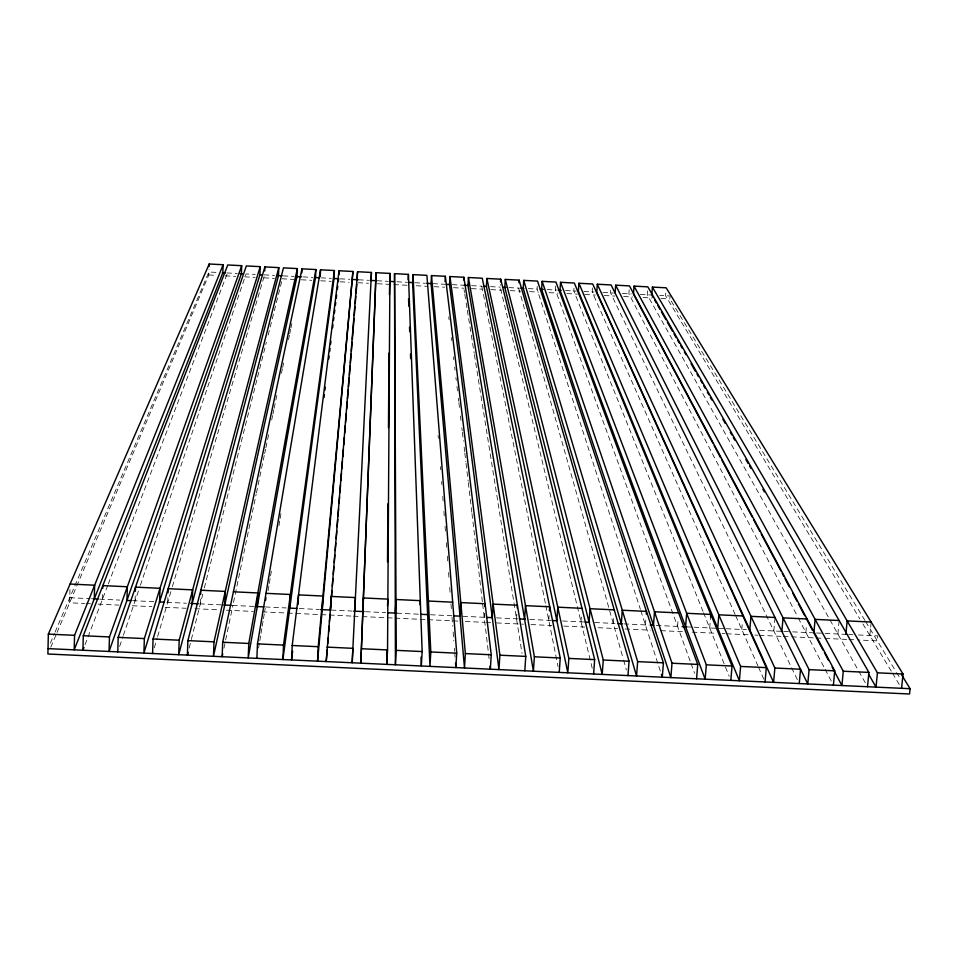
<?xml version="1.0" encoding="UTF-8"?>
<svg xmlns="http://www.w3.org/2000/svg" width="958" height="958" viewBox="0 0 958 958"><rect width="100%" height="100%" fill="white"/><g stroke="black" fill="none" stroke-linecap="round" stroke-linejoin="round"><path stroke-width="0.72" stroke-dasharray="4.79 3.59" d="M69.958 589.517L69.647 602.786L84.579 603.492M102.446 599.265L102.638 592.427M135.102 600.798L135.353 592.607M167.734 602.342L167.949 595.517M57.061 632.436L208.796 274.982L209 269.342M200.318 603.887L200.521 598.427M592.212 668.193L500.196 287.149L500.363 284.49M484.221 617.287L484.473 613.228M537.187 286.406L537.019 289.065L640.363 609.252M516.518 618.82L516.877 613.395M555.676 286.047L555.412 290.023L690.574 662.241M548.79 620.341L549.245 613.563M573.974 288.322L573.794 290.981L702.98 611.3M592.439 287.951L592.164 291.927L735.109 614.425M581.027 621.862L581.602 613.743M610.725 290.238L610.533 292.885L790.973 666.457M629.178 289.867L628.879 293.843L797.571 616.605M613.24 623.383L613.839 615.264M647.524 290.825L647.225 294.789L858.105 670.001M665.762 293.1L665.57 295.747L859.817 618.844M864.954 620.461L669.917 298.932L670.145 295.986L659.703 295.435M645.417 624.903L646.039 616.796M677.569 626.424L678.216 618.317M709.686 627.945L710.585 617.132M741.779 629.454L742.474 621.359M773.836 630.975L775.034 617.479M805.87 632.484L806.612 624.4M837.867 633.992L839.016 621.874M869.84 635.501L871.026 623.383M258.576 648.063L259.558 642.183M259.798 640.722L260.78 634.843M261.019 633.382L262.001 627.514M262.241 626.041L263.222 620.173M263.462 618.7L264.444 612.833M264.683 611.36L265.174 608.426M268.12 590.727L269.102 584.811M269.342 583.338L270.324 577.434M270.575 575.962L271.557 570.058M278.922 525.774L279.904 519.871M280.143 518.398L281.125 512.482M223.944 648.171L232.89 605.42M233.501 602.498L256.109 494.424M256.421 492.975L264.36 455.002M264.671 453.541L265.582 449.158M265.893 447.697L269.246 431.627M271.701 419.951L272.611 415.568M272.922 414.107L273.832 409.725M274.144 408.264L277.509 392.205M281.472 373.213L282.394 368.83M282.694 367.369L283.616 362.986M288.502 339.623L289.424 335.24M289.723 333.779L290.645 329.396M290.945 327.947L291.867 323.565M189.193 647.991L190.989 640.878M191.349 639.453L203.97 589.433M204.329 587.984L257.223 378.458M257.582 377.021L266.336 342.329M268.168 335.108L281.664 281.64M154.286 647.8L157.22 637.86M157.639 636.435L171.961 588.044M172.38 586.619L264.157 276.335M119.654 646.351L122.923 636.687M123.39 635.31L139.904 586.655M140.383 585.242L246.038 273.94L255.175 274.407M85.022 644.734L107.799 585.314M108.326 583.925L227.477 272.97M50.762 647.273L56.486 633.789M50.367 643.117L54.486 633.489M55.073 632.112L208.904 272L217.861 272.467M69.766 597.72L89.956 598.666M91.393 598.738L94.279 598.87M99.644 599.133L119.738 600.079M132.503 600.678L153.819 601.684M166.848 602.307L186.427 603.229M199.719 603.851L223.31 604.965M232.578 605.408L257.283 606.57M265.414 606.953L286.346 607.947M299.351 608.558L319.409 609.504M331.157 610.066L352.065 611.048M365.513 611.683L385.715 612.641M396.875 613.168L419.532 614.234M430.477 614.749L452.14 615.778M462.834 616.281L484.999 617.323M496.579 617.874L517.859 618.88M529.81 619.443L550.718 620.437M562.538 620.988L583.578 621.981M594.762 622.508L614.94 623.466M623.909 623.886L649.296 625.095M656.29 625.418L680.671 626.568M686.646 626.855L692.682 627.143M694.095 627.203L718.009 628.34M719.123 628.388L725.481 628.688M726.2 628.723L746.39 629.669M759.694 630.304L782.231 631.37M783.728 631.442L791.2 631.789M792.685 631.861L815.09 632.915M816.587 632.987L823.748 633.334M825.161 633.394L847.95 634.471M848.68 634.507L852.919 634.711M858.404 634.962L877.827 635.884L877.336 640.878L857.925 639.956M86.064 603.564L90.543 603.768M98.015 604.127L118.912 605.109M132.348 605.743L151.759 606.654M165.195 607.288L186.091 608.282M195.049 608.701L218.939 609.827M226.411 610.174L253.283 611.444M262.241 611.863L286.119 613M287.616 613.06L327.923 614.964M329.42 615.036L351.814 616.09M353.31 616.162L360.771 616.521M362.268 616.581L393.618 618.066M395.115 618.138L426.466 619.61M427.951 619.682L459.313 621.167M465.277 621.443L484.688 622.353M486.185 622.425L490.664 622.64M496.627 622.928L523.499 624.185M530.971 624.544L551.868 625.526M563.819 626.089L584.715 627.071M598.151 627.706L617.563 628.628M625.023 628.975L650.41 630.172M660.852 630.663L683.258 631.717M692.215 632.148L716.093 633.274M722.069 633.549L725.05 633.693M726.547 633.765L748.94 634.819M754.916 635.106L757.898 635.238M759.395 635.31L781.788 636.375M783.285 636.435L814.635 637.92M816.12 637.992L823.593 638.339M825.077 638.411L847.483 639.465M848.968 639.537L856.44 639.884M226.818 272.934L237.273 273.485M264.133 274.874L274.587 275.425M283.113 275.868L293.986 276.431M302.944 276.898L312.751 277.401M320.858 277.82L331.312 278.371M340.054 278.826L349.766 279.329M358.555 279.784L368.626 280.311M377.045 280.742L388.134 281.329M396.911 281.784L407.437 282.323M414.898 282.718L425.352 283.257M432.812 283.64L444.907 284.275M452.212 284.658L464.151 285.28M471.623 285.664L482.066 286.202M490.532 286.646L500.196 287.149M508.938 287.604L519.392 288.142M528.337 288.609L537.294 289.077M547.138 289.591L556.706 290.082M565.519 290.549L576.105 291.1M583.901 291.495L594.02 292.022M602.977 292.489L613.419 293.04M622.377 293.495L631.334 293.962M640.291 294.429L650.745 294.98M208.796 274.982L216.268 275.365M225.214 275.832L235.668 276.371M244.613 276.838L255.067 277.377M264.013 277.844L274.467 278.383M281.927 278.778L293.867 279.401M301.327 279.784L311.769 280.323M320.726 280.79L331.169 281.329M340.126 281.796L349.083 282.263M358.029 282.73L368.483 283.269M377.428 283.736L392.349 284.514M393.846 284.586L407.282 285.28M416.227 285.747L426.681 286.298M434.142 286.682L444.584 287.22M453.541 287.687L463.983 288.226M471.444 288.621L481.886 289.16M490.843 289.627L501.285 290.166M510.243 290.633L520.697 291.172M529.642 291.639L538.6 292.106M549.042 292.645L557.999 293.112M566.956 293.579L577.399 294.118M584.859 294.513L595.301 295.052M604.259 295.519L614.701 296.058M623.658 296.525L632.615 296.992M643.058 297.531L652.015 297.998M660.972 298.465L669.917 298.932M865.733 621.742L895.754 671.235M896.52 672.492L900.352 678.827M862.907 623.969L891.754 671.965M892.509 673.223L900.077 685.796M858.823 671.295L866.056 684.156M798.265 617.934L824.443 668.025M825.125 669.343L832.011 682.503M791.607 667.774L797.331 679.605M735.72 615.79L757.886 665.81M758.485 667.151L763.849 679.27M703.531 612.689L729.158 676.228M691.077 663.619L694.574 673.27M640.818 610.677L660.924 672.947M518.613 288.107L623.191 658.661M623.586 660.062L626.376 669.941M481.778 286.191L545.557 604.223M545.844 605.684L558.071 666.612M464.055 289.663L464.522 292.609M464.762 294.094L465.935 301.471M466.163 302.944L467.109 308.847M467.348 310.32L474.174 353.131M474.402 354.604L522.038 653.464M448.751 316.835L449.098 319.792M451.194 337.551L451.541 340.521M453.469 356.795L453.817 359.753M454.691 367.154L455.038 370.123M455.912 377.524L456.259 380.482M456.966 386.397L457.481 390.84M458.355 398.241L458.702 401.198M458.882 402.683L459.756 410.084M460.451 416L460.978 420.442M461.852 427.843L462.199 430.801M462.379 432.286L463.421 441.159M464.127 447.087L464.654 451.529M464.822 453.002L465.875 461.888M466.043 463.361L468.151 481.12M468.318 482.604L471.815 512.207M471.995 513.692L482.473 602.486M482.652 603.971L489.119 658.805M438.093 435.375L438.321 438.357M440.488 466.69L440.716 469.671M441.626 481.599L441.854 484.568M442.764 496.495L443.111 500.974M443.901 511.404L444.249 515.883M445.051 526.313L445.506 532.277M446.308 542.719L446.644 547.186M447.326 556.131L447.901 563.591M448.584 572.537L449.039 578.5M449.721 587.446L450.296 594.894M450.979 603.839L451.434 609.803M452.008 617.251L452.691 626.125M453.134 632.052L453.817 640.938M454.379 648.338L454.607 651.296M454.727 652.781L455.062 657.224"/><path stroke-width="1.44" d="M386.876 649.608L386.781 664.373L387.547 649.943L389.93 273.413L376.063 272.695L360.831 663.164L376.063 272.695M387.511 561.963L387.93 503.764M388.469 427.651L389.008 353.035M389.427 294.825L389.93 273.413M223.13 264.719L74.556 635.322L74.197 649.835L222.831 272.731L223.13 264.719L209.191 264.001L48.343 634.1L47.9 654.003L909.561 693.999L910.1 688.706L901.646 674.863M241.703 265.689L109.463 636.95L109.068 651.464L241.392 273.689L241.703 265.689L227.776 264.971L83.286 635.729L82.915 650.242L83.969 647.488M94.279 598.87L94.638 585.206L70.09 584.045M102.745 588.332L102.817 585.601L127.342 586.763L126.947 600.415M117.774 651.871L118.193 637.357L246.35 265.929L260.265 266.659L259.941 274.659L143.904 653.081L144.347 638.579L260.265 266.659M135.389 591.242L135.521 587.146L160.022 588.308L159.579 601.959M152.597 653.488L153.064 638.986L264.911 266.899L278.814 267.629L278.479 275.629L178.703 654.697L179.194 640.207L278.814 267.629M168.045 592.798L168.177 588.703L192.654 589.865L192.175 603.504M297.363 268.587L214.005 641.836L213.466 656.314L297.016 276.587L297.363 268.587L283.46 267.869L187.9 640.615L187.397 655.104L188.115 652.254M209.095 266.671L209.191 264.001M200.665 594.343L200.809 590.248L225.274 591.409L224.747 605.037M315.901 269.557L248.781 643.465L248.194 657.93L315.529 277.545L315.901 269.557L301.998 268.839L222.699 642.243L222.148 656.721L222.747 653.871M264.743 270.898L264.911 266.899M257.283 606.57L257.846 592.954L233.417 591.793M256.876 658.338L257.474 643.872L320.523 269.797L334.414 270.527L334.043 278.515L282.897 659.547L283.52 645.081L334.414 270.527M265.701 600.151L265.821 597.421M301.818 272.826L301.998 268.839M289.795 608.114L290.394 594.499L265.989 593.337M352.939 271.485L318.236 646.698L317.553 661.152L352.939 271.485L339.048 270.767L292.202 645.488L291.555 659.942L292.645 651.129M298.106 604.414L298.537 594.882L322.918 596.044L322.271 609.647M320.223 276.455L320.523 269.797M338.857 274.754L339.048 270.767M326.906 647.105L352.903 648.327L352.185 662.768L371.441 272.455L357.562 271.725L326.211 661.559L327.169 649.775M357.166 279.712L357.562 271.725M371.033 280.431L371.441 272.455M354.723 611.18L355.406 597.576L331.049 596.427L330.39 610.03L330.989 602.582M362.831 611.563L363.525 597.96L387.87 599.121L387.511 605.911M394.552 273.653L395.414 664.78L396.205 650.35L394.552 273.653L408.419 274.383L422.155 651.56L421.328 665.978L421.029 657.104M408.132 279.7L408.419 274.383M413.03 274.623L412.611 282.598L429.962 666.385L430.801 651.955L413.03 274.623L426.885 275.341L456.715 653.176L455.852 667.582L455.517 663.14M395.247 613.084L395.977 599.504L420.299 600.654L420.071 604.726M431.507 275.581L431.064 283.556L464.486 667.989L465.36 653.572L431.507 275.581L445.35 276.299L491.25 654.781L490.352 669.187L489.993 666.217M445.051 281.616L445.35 276.299M427.627 614.617L428.394 601.037L452.691 602.199M449.973 276.539L449.518 284.514L498.962 669.594L499.884 655.188L449.973 276.539L463.816 277.269L525.762 656.398L524.804 670.792M463.66 279.916L463.816 277.269M468.426 277.509L467.959 285.472L533.414 671.187L534.372 656.793L468.426 277.509L482.257 278.227L560.226 658.002L559.232 672.384M459.984 616.15L460.786 602.582L485.059 603.732L484.892 606.438M486.868 278.467L486.389 286.43L567.831 672.791L568.836 658.409L486.868 278.467L500.687 279.185L594.655 659.607L593.613 673.989M500.531 281.844L500.687 279.185M505.297 279.425L504.806 287.388L602.211 674.384L603.265 660.014L505.297 279.425L519.116 280.143L629.059 661.224L627.969 675.582M492.304 617.67L493.154 604.115L517.404 605.264L517.224 607.971M518.949 282.802L519.116 280.143M523.727 280.383L523.212 288.346L636.555 675.989L637.645 661.619L523.727 280.383L537.534 281.101L663.427 662.828L662.289 677.186L661.379 674.36M542.132 281.341L541.617 289.304L670.863 677.581L672.001 663.223L542.132 281.341L555.939 282.071L697.747 664.421L696.574 678.779M524.589 619.203L525.487 605.648L549.712 606.797L549.437 610.857M560.538 282.311L560.011 290.262L705.148 679.174L706.333 664.828L560.538 282.311L574.333 283.029L732.044 666.026L730.822 680.372M578.931 283.269L578.393 291.208L739.384 680.767L740.618 666.433L578.931 283.269L592.727 283.987L766.316 667.63L765.047 681.964M556.849 620.724L557.784 607.18L581.985 608.33M597.313 284.227L596.762 292.166L773.597 682.359L774.878 668.025L597.313 284.227L611.096 284.945L807.774 683.94L809.091 669.63L615.695 285.173L629.466 285.891L834.741 670.828L833.388 685.138M589.086 622.245L590.056 608.713L614.234 609.851M615.12 293.124L615.695 285.173M867.505 686.718L868.894 672.42L647.824 286.849L634.052 286.131L633.477 294.082L712.788 443.039M621.287 623.766L622.293 610.234L646.458 611.384L646.243 614.09M901.586 688.311L903.023 674.013L666.169 287.807L652.41 287.089L651.811 295.028L653.296 297.627M653.452 625.287L654.506 611.767L678.647 612.904M327.648 643.884L328.127 638.004M328.606 632.112L329.073 626.221M329.432 621.802L330.031 614.449M331.48 596.63L331.959 590.679M332.318 586.224L332.929 578.776M333.288 574.321L333.887 566.873M334.246 562.418L334.857 554.969M335.216 550.515L335.815 543.066M336.186 538.612L336.785 531.163M337.144 526.708L337.755 519.26M337.994 516.29L338.593 508.854M339.072 502.902L339.563 496.951M339.922 492.484L340.521 485.047M340.88 480.581L341.491 473.144M341.85 468.678L342.449 461.241M342.82 456.774L343.419 449.338M343.778 444.871L344.389 437.435M344.748 432.968L345.347 425.532M345.587 422.55L346.317 413.628M346.676 409.162L347.275 401.725M347.514 398.744L348.245 389.822M348.484 386.84L349.203 377.919M349.454 374.937L350.173 366.016M350.412 363.034L351.143 354.113M351.382 351.131L352.101 342.21M352.34 339.228L354.029 318.403M354.28 315.421L354.999 306.5M355.238 303.518L355.837 296.082M356.089 293.1L356.807 284.179M685.593 626.807L686.682 613.288L710.8 614.437L710.585 617.132M717.71 628.316L718.835 614.82L742.929 615.958M749.791 629.837L750.964 616.341L775.034 617.479M781.848 631.346L783.057 617.862L807.103 619M799.235 683.545L800.541 669.223L774.878 668.025M845.866 634.376L847.147 620.904L871.157 622.041M634.052 286.131L843.28 671.223L841.914 685.533L832.095 667.103M652.41 287.089L877.432 672.815L876.019 687.114L868.666 674.252M323.984 397.582L324.355 394.612M324.906 390.146L325.277 387.176M328.762 358.963L329.121 355.993M329.672 351.538L330.043 348.556M330.594 344.102L330.965 341.132M332.618 327.768L332.977 324.798M333.528 320.343L333.899 317.373M334.45 312.919L334.821 309.949M335.372 305.482L335.731 302.512M336.282 298.058L336.653 295.088M337.384 289.148L337.755 286.179M338.306 281.724L338.677 278.754L334.294 278.527M93.668 598.846L98.147 599.061M126.528 600.403L131.007 600.606M159.387 601.947L163.866 602.163M190.75 603.432L198.222 603.779M223.609 604.989L231.082 605.336M256.469 606.534L263.941 606.893M289.328 608.091L296.8 608.438M320.702 609.563L329.66 609.995M353.562 611.12L364.016 611.611M387.918 612.749L396.875 613.168M420.778 614.294L428.238 614.653M453.637 615.85L459.612 616.126M486.496 617.395L492.472 617.682M519.356 618.952L525.331 619.239M552.215 620.509L556.694 620.712M585.075 622.053L589.553 622.269M617.934 623.61L622.413 623.814M650.793 625.155L653.775 625.299M682.156 626.64L686.646 626.855M48.343 634.1L74.556 635.322M83.286 635.729L109.463 636.95M118.193 637.357L144.347 638.579M153.064 638.986L179.194 640.207M187.9 640.615L214.005 641.836M222.699 642.243L248.781 643.465M257.474 643.872L283.52 645.081M292.202 645.488L318.236 646.698M361.573 648.722L387.547 649.943M396.205 650.35L422.155 651.56M430.801 651.955L456.715 653.176M465.36 653.572L491.25 654.781M499.884 655.188L525.762 656.398M534.372 656.793L560.226 658.002M568.836 658.409L594.655 659.607M603.265 660.014L629.059 661.224M637.645 661.619L663.427 662.828M672.001 663.223L697.747 664.421M706.333 664.828L732.044 666.026M740.618 666.433L766.316 667.63M809.091 669.63L834.741 670.828M843.28 671.223L868.894 672.42M877.432 672.815L903.023 674.013M48.02 648.626L910.1 688.706M839.136 620.521L815.114 619.383L813.869 632.867L822.982 649.979M222.34 272.707L225.322 272.862M240.254 273.641L243.236 273.784M259.654 274.647L262.648 274.802M277.569 275.581L282.047 275.808M296.98 276.587L301.459 276.814M314.883 277.521L319.361 277.748M352.209 279.461L358.172 279.76M370.123 280.383L376.087 280.694M389.523 281.401L394.001 281.628M408.922 282.406L413.401 282.634M426.837 283.34L431.316 283.568M446.248 284.346L449.23 284.502M464.151 285.28L468.63 285.508M483.562 286.286L486.544 286.442M502.962 287.292L505.956 287.448M520.877 288.226L523.858 288.382M540.288 289.232L543.27 289.388M558.191 290.166L561.184 290.322M654.781 300.213L656.254 302.8M657.739 305.398L659.966 309.278M661.439 311.865L665.882 319.637M667.367 322.235L672.552 331.3M674.037 333.887L676.252 337.767M677.737 340.365L679.222 342.952M680.695 345.539L682.18 348.137M684.407 352.017L685.88 354.616M691.065 363.681L695.508 371.453M696.993 374.039L698.478 376.626M700.693 380.518L702.178 383.104M703.663 385.691L705.136 388.289M707.363 392.169L708.848 394.756M710.321 397.354L711.806 399.941M722.919 419.364L725.134 423.256M730.319 432.321L731.804 434.908M733.289 437.507L734.762 440.093M745.875 459.517L748.102 463.409M749.575 465.995L751.06 468.594M762.915 489.31L764.388 491.897M714.189 445.674L720.512 457.541M721.913 460.175L752.102 516.853M753.503 519.499L759.826 531.355M761.227 533.989L780.878 570.908M782.279 573.543L783.692 576.177M785.093 578.812L789.296 586.727M792.817 593.313L797.02 601.229M798.421 603.863L804.744 615.731M806.145 618.365L812.468 630.22M824.383 652.614L828.598 660.517M408.563 298.8L408.826 306.273M409.545 327.205L409.701 331.684M410.491 354.113L410.647 358.603"/></g></svg>
